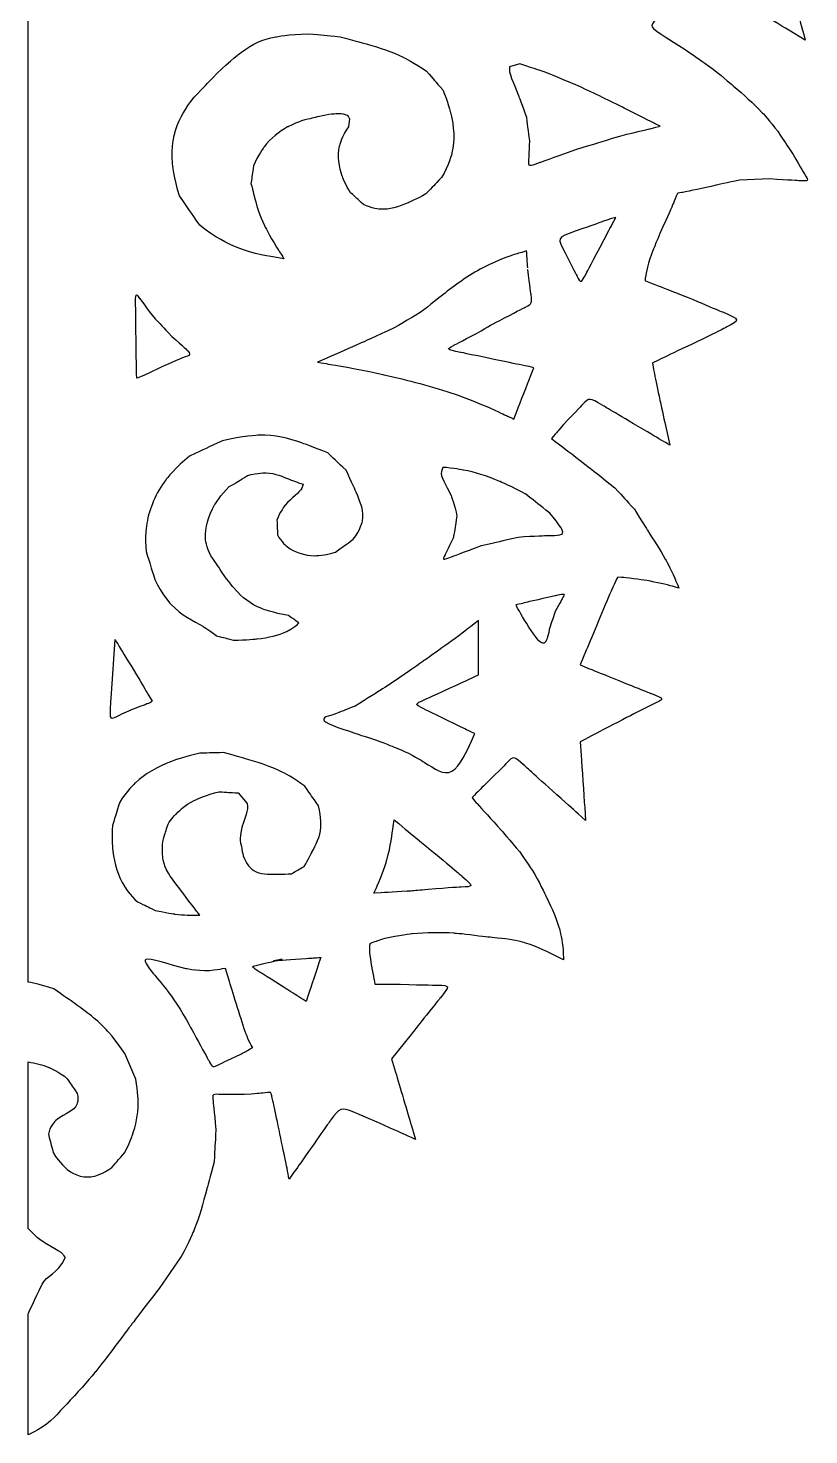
# Model space of a CAD drawing. Extents: x -124 to 557, y -142 to 357.
# Drawn here: x 362.6 to 492.4, y -142 to 91.7 of the extents above; entities that cross this region are included whole.
import ezdxf

# ---------------------------------------------------------------- set-up
doc = ezdxf.new("R2010")
doc.units = 0
doc.layers.add('layer_1', color=7, linetype='CONTINUOUS')

msp = doc.modelspace()

# ---------------------------------------------------------------- linework, layer by layer
at = {"layer": 'layer_1', "color": 1}
for p, q in [((362.603012, -66.807046), (362.59935, 129.652241)), ((491.815744, 89.641559), (489.076685, 91.315704)), ((444.336281, 85.727063), (442.660333, 85.219035)), ((415.913103, 75.291969), (416.065214, 76.206328)), ((467.701288, 75.36531), (467.701288, 75.36531)), ((485.932605, 66.614597), (480.860306, 66.411697)), ((460.304292, 60.206445), (459.643622, 60.054472)), ((405.145019, 53.349359), (403.621053, 53.603698)), ((387.746306, 36.663287), (387.746334, 36.663287)), ((411.908163, 36.67703), (410.740105, 36.169121)), ((446.142824, 33.832502), (446.701907, 35.254762)), ((443.34935, 26.721589), (443.907783, 28.143986)), ((468.788781, 24.669644), (469.29604, 22.386799)), ((431.565356, 18.695805), (431.311007, 17.984611)), ((408.346242, 15.902331), (408.091903, 15.24232)), ((470.817809, -1.350322), (470.056595, -1.147422)), ((376.448063, -18.865885), (377.057679, -9.926391)), ((446.952117, -9.418491), (446.952117, -9.418491)), ((455.398644, -11.697179), (454.384135, -14.131878)), ((437.476338, -15.793205), (437.476338, -14.218184)), ((436.257244, -26.916557), (436.86686, -25.545471)), ((454.384135, -26.913434), (454.53599, -29.094179)), ((433.057449, -31.793079), (433.057449, -31.793079)), ((397.553152, -35.399196), (399.025944, -37.176732)), ((455.144699, -37.817946), (455.297194, -39.99934)), ((423.305174, -40.986812), (423.457935, -39.869296)), ((421.324481, -51.98304), (420.105378, -52.059768)), ((390.492122, -55.717032), (391.152792, -55.717032)), ((382.162244, -63.081514), (382.162244, -63.081514)), ((404.867102, -63.031137), (404.562359, -63.081588)), ((411.267462, -62.726394), (411.267462, -62.726394)), ((451.645086, -63.127762), (450.529117, -62.569448)), ((396.079719, -66.738934), (395.419699, -64.554948)), ((403.390291, -63.277227), (403.390291, -63.277154)), ((420.300285, -67.184902), (424.459524, -67.184902)), ((409.235596, -68.821891), (408.829265, -70.040985)), ((426.285524, -75.502859), (423.039343, -79.560648)), ((380.494188, -82.967455), (378.665469, -78.700548)), ((362.602903, -107.750015), (362.601071, -80.087438)), ((423.039343, -79.560648), (423.69832, -81.792448)), ((426.335278, -90.719114), (426.995033, -92.950914)), ((363.055875, -108.228149), (362.602903, -107.750015)), ((388.042306, -112.427153), (384.390316, -117.70237)), ((362.599277, -142.042314), (362.599277, -121.933239))]:
    msp.add_line(p, q, dxfattribs=at)
for points in [[(489.076685, 91.315704), (486.337636, 92.989318), (480.860306, 96.336307), (478.121257, 98.010571)], [(467.520446, 93.496577), (465.948273, 92.177709), (465.948273, 91.974809), (467.418996, 90.9603)], [(490.294104, 95.322567), (491.054539, 92.482068), (491.054539, 92.482068), (491.815744, 89.641559)], [(398.083988, 87.685607), (399.963753, 89.107866), (401.487599, 89.81906), (403.773164, 90.225382)], [(403.773164, 90.225382), (403.773164, 90.225382), (406.059378, 90.631832), (409.106412, 90.73342)], [(409.106412, 90.73342), (411.798308, 90.479721), (411.798308, 90.479721), (414.490844, 90.225382)], [(414.490844, 90.225382), (416.827463, 89.615895), (418.960916, 89.006279), (418.960916, 89.006279)], [(418.960916, 89.006279), (421.094369, 88.396801), (423.023888, 87.787185), (424.954176, 86.82243)], [(467.418996, 90.9603), (467.418996, 90.9603), (468.890231, 89.945919), (471.83154, 88.120569)], [(393.970493, 84.130535), (396.204874, 86.263338), (398.083988, 87.685607), (398.083988, 87.685607)], [(424.954176, 86.82243), (424.954176, 86.82243), (426.884473, 85.856888), (428.814769, 84.536985)], [(471.83154, 88.120569), (474.164789, 86.497351), (474.164789, 86.497351), (476.498038, 84.874261)], [(428.814769, 84.536985), (430.185846, 82.962615), (430.185846, 82.962615), (431.55771, 81.387594)], [(442.660333, 85.219035), (442.406763, 84.406254), (443.320344, 82.476094), (444.081942, 80.59698)], [(448.400031, 84.406254), (446.368156, 85.067043), (446.368156, 85.067043), (444.336281, 85.727063)], [(453.682885, 82.222396), (453.682885, 82.222396), (451.041394, 83.390445), (448.400031, 84.406254)], [(476.498038, 84.874261), (478.222707, 83.454071), (479.896202, 82.033752), (479.896202, 82.033752)], [(390.211486, 80.1685), (392.090601, 82.149843), (392.090601, 82.149843), (393.970493, 84.130535)], [(461.301569, 78.565746), (458.964951, 79.733795), (456.324238, 81.053698), (453.682885, 82.222396)], [(479.896202, 82.033752), (481.570337, 80.613571), (483.193556, 79.193253), (484.613746, 77.671613)], [(387.722107, 76.257511), (387.722107, 76.257511), (388.68764, 78.339782), (390.211486, 80.1685)], [(431.55771, 81.387594), (432.370482, 79.558885), (432.878382, 77.476605), (432.878382, 77.476605)], [(444.081942, 80.59698), (444.081942, 80.59698), (444.844319, 78.717088), (445.453797, 76.889147)], [(414.236505, 77.425432), (414.236505, 77.425432), (413.068584, 77.425432), (411.545388, 77.120688)], [(416.065214, 76.206328), (416.217847, 77.120688), (415.405194, 77.425432), (414.236505, 77.425432)], [(432.878382, 77.476605), (433.38642, 75.393556), (433.589585, 73.057588), (433.081676, 70.924125)], [(465.669413, 76.381119), (463.638188, 77.397048), (461.301569, 78.565746), (461.301569, 78.565746)], [(484.613746, 77.671613), (484.613746, 77.671613), (486.034064, 76.149844), (487.250695, 74.527404)], [(386.60536, 69.248305), (386.351671, 71.838485), (386.757343, 74.174453), (387.722107, 76.257511)], [(405.754506, 75.241574), (404.332247, 74.479197), (402.909987, 73.36246), (401.842867, 71.940063)], [(408.599153, 76.409494), (407.176894, 76.003163), (405.754506, 75.241574), (405.754506, 75.241574)], [(411.545388, 77.120688), (410.071945, 76.765411), (410.071945, 76.765411), (408.599153, 76.409494)], [(414.389256, 72.092824), (414.389256, 72.092824), (414.795588, 73.768782), (415.913103, 75.291969)], [(445.453797, 76.889147), (445.707495, 74.908455), (445.707495, 74.908455), (445.961834, 72.926985)], [(460.996826, 73.739757), (464.348732, 74.552529), (466.024681, 74.95885), (466.024681, 74.95885)], [(467.701288, 75.36531), (466.685351, 75.87321), (466.685351, 75.87321), (465.669413, 76.381119)], [(466.024681, 74.95885), (467.701288, 75.36531), (467.701288, 75.36531), (467.701288, 75.36531)], [(445.961834, 72.926985), (445.860256, 70.793522), (445.809073, 69.727189), (445.809073, 69.727189)], [(453.682107, 71.504716), (457.339526, 72.622241), (457.339526, 72.622241), (460.996826, 73.739757)], [(487.250695, 74.527404), (488.518381, 72.599964), (488.518381, 72.599964), (489.786844, 70.672515)], [(401.842867, 71.940063), (401.842867, 71.940063), (400.776534, 70.517803), (400.065331, 68.7908)], [(414.84612, 67.063669), (414.287678, 68.587516), (413.982806, 70.416225), (414.389256, 72.092824)], [(433.081676, 70.924125), (433.081676, 70.924125), (432.573648, 68.7908), (431.354545, 66.860512)], [(447.73937, 69.371263), (447.73937, 69.371263), (449.720713, 70.082456), (453.682107, 71.504716)], [(489.786844, 70.672515), (491.105713, 68.440587), (491.764689, 67.324756), (491.764689, 67.324756)], [(387.773289, 63.813341), (386.859708, 66.657347), (386.60536, 69.248305), (386.60536, 69.248305)], [(400.065331, 68.7908), (399.862174, 67.318008), (399.862174, 67.318008), (399.659009, 65.844575)], [(445.809073, 69.727189), (445.758532, 68.660069), (445.758532, 68.660069), (447.73937, 69.371263)], [(399.659009, 65.844575), (399.963753, 64.625472), (400.319029, 63.30479), (400.319029, 63.30479)], [(416.217847, 64.3206), (415.405194, 65.539831), (414.84612, 67.063669), (414.84612, 67.063669)], [(431.354545, 66.860512), (430.033863, 65.489298), (430.033863, 65.489298), (428.713182, 64.117434)], [(476.954243, 65.549811), (474.874948, 65.092957), (472.542349, 64.585707), (471.476785, 64.382807)], [(480.860306, 66.411697), (479.034188, 66.005888), (476.954243, 65.549811), (476.954243, 65.549811)], [(490.801363, 66.310247), (490.801363, 66.310247), (489.178144, 66.411697), (485.932605, 66.614597)], [(491.764689, 67.324756), (492.424453, 66.208797), (492.424453, 66.208797), (490.801363, 66.310247)], [(391.125837, 58.936947), (389.449238, 61.375144), (389.449238, 61.375144), (387.773289, 63.813341)], [(400.319029, 63.30479), (400.674946, 61.983981), (401.081278, 60.562372), (401.89405, 58.886551)], [(418.3513, 62.39044), (417.284317, 63.355845), (417.284317, 63.355845), (416.217847, 64.3206)], [(428.713182, 64.117434), (427.290794, 63.30479), (425.766957, 62.644779), (425.766957, 62.644779)], [(470.6149, 64.281347), (469.90474, 62.607862), (469.90474, 62.607862), (469.19459, 60.933589)], [(471.476785, 64.382807), (471.476785, 64.382807), (470.412, 64.179897), (470.6149, 64.281347)], [(421.144774, 61.578309), (421.144774, 61.578309), (419.67211, 61.679887), (418.3513, 62.39044)], [(425.766957, 62.644779), (424.242982, 61.983981), (422.618207, 61.476731), (421.144774, 61.578309)], [(469.19459, 60.933589), (467.5715, 57.485159), (466.607386, 55.000055), (466.607386, 55.000055)], [(396.307103, 55.635573), (396.307103, 55.635573), (393.564034, 56.905072), (391.125837, 58.936947)], [(401.89405, 58.886551), (401.89405, 58.886551), (402.706693, 57.209815), (403.925925, 55.279656)], [(458.12808, 59.520907), (458.12808, 59.520907), (456.613178, 58.987351), (453.581948, 57.921009)], [(459.643622, 60.054472), (459.643622, 60.054472), (459.643622, 60.054472), (458.12808, 59.520907)], [(458.374123, 56.549154), (459.338887, 58.377864), (459.338887, 58.377864), (460.304292, 60.206445)], [(453.581948, 57.921009), (450.551367, 56.853898), (450.551367, 56.853898), (451.872176, 54.314113)], [(455.478293, 51.063795), (455.478293, 51.063795), (456.443826, 52.892504), (458.374123, 56.549154)], [(403.621053, 53.603698), (402.097206, 53.857259), (399.050043, 54.365296), (396.307103, 55.635573)], [(403.925925, 55.279656), (404.535403, 54.314764), (404.535403, 54.314764), (405.145019, 53.349359)], [(442.84145, 53.844825), (440.200738, 52.930465), (437.762413, 51.609784), (437.762413, 51.609784)], [(445.482804, 54.657597), (444.162122, 54.251275), (444.162122, 54.251275), (442.84145, 53.844825)], [(445.584391, 53.184805), (445.584391, 53.184805), (445.482804, 54.555369), (445.482804, 54.657597)], [(451.872176, 54.314113), (453.192857, 51.774988), (453.852878, 50.50549), (453.852878, 50.50549)], [(466.607386, 55.000055), (465.644051, 52.51431), (465.339701, 50.993192), (465.238251, 50.283161)], [(437.762413, 51.609784), (435.324216, 50.289112), (433.089175, 48.56275), (431.209411, 47.089967)], [(445.663958, 51.824093), (445.647385, 52.345864), (445.611402, 52.812306), (445.584391, 53.184805)], [(446.231968, 47.380189), (446.231968, 47.380189), (446.044743, 48.788723), (445.694265, 51.580118)], [(453.852878, 50.50549), (454.513539, 49.235204), (454.513539, 49.235204), (455.478293, 51.063795)], [(465.238251, 50.283161), (465.238251, 50.283161), (465.136801, 49.573001), (465.238251, 49.674451)], [(465.238251, 49.674451), (467.87585, 48.659942), (467.87585, 48.659942), (470.51345, 47.645552)], [(380.482761, 45.349092), (380.457215, 47.710588), (380.457215, 47.710588), (381.142781, 46.771351)], [(381.142781, 46.771351), (381.142781, 46.771351), (381.828319, 45.831474), (383.200183, 43.95171)], [(431.209411, 47.089967), (431.209411, 47.089967), (429.330297, 45.616524), (427.8071, 44.397421)], [(445.29416, 45.33251), (446.444839, 45.946145), (446.419971, 45.971023), (446.231968, 47.380189)], [(470.51345, 47.645552), (475.686557, 45.515084), (478.324157, 44.399243), (478.324157, 44.399243)], [(380.558848, 38.263194), (380.508489, 42.986827), (380.482761, 45.349092), (380.482761, 45.349092)], [(441.815789, 43.516885), (444.143471, 44.718747), (445.29416, 45.33251), (445.29416, 45.33251)], [(383.200183, 43.95171), (384.850605, 42.199701), (384.850605, 42.199701), (386.501685, 40.447042)], [(427.8071, 44.397421), (425.622473, 43.127795), (425.622473, 43.127795), (423.438615, 41.857646)], [(437.152275, 40.943287), (439.488894, 42.315151), (439.488894, 42.315151), (441.815789, 43.516885)], [(478.324157, 44.399243), (480.961756, 43.283284), (481.063206, 43.181834), (478.678783, 41.964544)], [(386.501685, 40.447042), (388.431845, 38.822277), (389.143038, 38.035023), (389.143038, 38.035023)], [(423.438615, 41.857646), (420.593959, 40.536837), (418.003001, 39.368916), (418.003001, 39.368916)], [(433.342864, 38.963245), (433.342864, 38.963245), (434.613141, 39.623256), (437.152275, 40.943287)], [(478.678783, 41.964544), (478.678783, 41.964544), (476.295138, 40.747135), (471.426381, 38.414536)], [(380.660426, 33.489019), (380.609244, 35.876042), (380.609244, 35.876042), (380.558848, 38.263194)], [(389.143038, 38.035023), (389.854241, 37.247247), (389.346204, 37.298302), (387.746306, 36.663287)], [(418.003001, 39.368916), (415.412693, 38.200218), (413.076852, 37.185059), (411.908163, 36.67703)], [(434.511563, 37.794546), (432.073237, 38.302574), (432.073237, 38.302574), (433.342864, 38.963245)], [(441.825513, 36.270699), (436.94976, 37.286637), (434.511563, 37.794546), (434.511563, 37.794546)], [(471.426381, 38.414536), (468.940636, 37.2483), (468.940636, 37.2483), (466.455532, 36.081286)], [(387.746334, 36.663287), (386.146436, 36.028153), (383.4539, 34.708122), (382.082686, 34.072979)], [(410.740105, 36.169121), (412.517641, 35.864249), (412.517641, 35.864249), (414.295955, 35.559505)], [(414.295955, 35.559505), (417.851018, 34.950027), (421.762007, 34.086841), (421.762007, 34.086841)], [(446.701907, 35.254762), (444.26371, 35.762671), (444.26371, 35.762671), (441.825513, 36.270699)], [(466.455532, 36.081286), (466.354082, 36.081286), (466.810286, 33.799082), (466.810286, 33.799082)], [(382.082686, 34.072979), (382.082686, 34.072979), (380.711609, 33.437845), (380.660426, 33.489019)], [(421.762007, 34.086841), (425.673647, 33.222887), (429.939784, 32.105371), (433.597212, 30.835872)], [(443.907783, 28.143986), (444.466866, 29.566246), (445.584391, 32.410115), (446.142824, 33.832502)], [(466.810286, 33.799082), (467.267141, 31.516237), (468.281659, 26.951839), (468.788781, 24.669644)], [(433.597212, 30.835872), (433.597212, 30.835872), (437.254503, 29.565596), (440.301538, 28.143986)], [(440.301538, 28.143986), (441.825513, 27.432783), (441.825513, 27.432783), (443.34935, 26.721589)], [(454.84034, 29.182988), (454.84034, 29.182988), (453.775426, 28.067029), (451.645727, 25.83588)], [(458.137703, 28.980088), (455.905775, 30.298828), (455.905775, 30.298828), (454.84034, 29.182988)], [(464.832442, 25.024399), (460.369493, 27.66122), (458.137703, 28.980088), (458.137703, 28.980088)], [(451.645727, 25.83588), (450.631346, 24.669644), (450.631346, 24.669644), (449.616836, 23.50263)], [(400.929936, 24.029053), (400.929936, 24.029053), (398.186867, 23.927475), (394.936676, 23.114831)], [(408.091903, 22.759555), (405.907917, 23.521153), (403.672876, 24.130631), (400.929936, 24.029053)], [(449.616836, 23.50263), (449.718286, 23.40118), (450.7832, 22.589571), (450.7832, 22.589571)], [(469.29604, 22.386799), (467.064241, 23.70553), (467.064241, 23.70553), (464.832442, 25.024399)], [(394.936676, 23.114831), (392.193607, 21.845195), (392.193607, 21.845195), (389.450666, 20.574919)], [(412.409214, 21.082956), (410.276402, 21.997178), (408.091903, 22.759555), (408.091903, 22.759555)], [(415.457027, 18.2383), (413.933052, 19.660559), (413.933052, 19.660559), (412.409214, 21.082956)], [(450.7832, 22.589571), (451.848636, 21.77809), (453.876876, 20.256322), (455.956171, 18.633232)], [(389.450666, 20.574919), (387.216276, 18.847915), (385.539677, 16.663929), (385.539677, 16.663929)], [(385.539677, 16.663929), (383.863719, 14.479422), (382.746204, 11.838718), (382.339882, 9.400384)], [(396.054192, 15.495359), (397.578029, 16.40959), (397.578029, 16.40959), (399.102004, 17.32395)], [(399.102004, 17.32395), (400.726779, 17.831978), (402.199443, 17.781445), (402.199443, 17.781445)], [(402.199443, 17.781445), (403.672876, 17.730446), (404.993686, 17.121434), (406.161606, 16.664708)], [(406.161606, 16.664708), (406.161606, 16.664708), (407.330305, 16.207203), (408.346242, 15.902331)], [(417.132975, 14.58165), (417.132975, 14.58165), (416.371386, 16.30879), (415.457027, 18.2383)], [(431.311007, 17.984611), (431.057318, 17.273545), (432.174834, 15.750348), (432.886028, 14.0744)], [(435.01949, 18.23895), (435.01949, 18.23895), (433.190771, 18.594226), (431.565356, 18.695805)], [(441.01275, 16.359186), (438.879297, 17.273545), (436.8482, 17.883023), (435.01949, 18.23895)], [(455.956171, 18.633232), (455.956171, 18.633232), (458.036253, 17.010141), (460.165943, 15.286123)], [(393.615867, 12.448197), (393.615867, 12.448197), (394.631804, 14.175328), (396.054192, 15.495359)], [(408.091903, 15.24232), (407.838205, 14.58165), (406.314367, 13.565712), (405.348834, 12.397792)], [(418.199968, 9.806834), (418.50484, 11.330681), (417.895224, 12.854518), (417.132975, 14.58165)], [(432.886028, 14.0744), (432.886028, 14.0744), (433.597231, 12.397792), (433.901965, 10.569082)], [(445.381244, 14.226383), (443.146203, 15.444836), (441.01275, 16.359186), (441.01275, 16.359186)], [(449.343416, 11.07712), (447.361936, 12.65214), (447.361936, 12.65214), (445.381244, 14.226383)], [(460.165943, 15.286123), (461.789033, 13.511178), (461.789033, 13.511178), (463.412123, 11.735584)], [(392.09202, 6.911791), (391.990442, 8.58774), (392.600057, 10.721193), (393.615867, 12.448197)], [(405.348834, 12.397792), (405.348834, 12.397792), (404.38407, 11.229103), (403.977748, 9.908421)], [(463.412123, 11.735584), (464.528092, 9.909465), (465.592877, 8.23597), (465.592877, 8.23597)], [(382.339882, 9.400384), (382.339882, 9.400384), (381.933423, 6.962187), (382.238166, 4.727796)], [(403.977748, 9.908421), (404.028199, 8.689318), (404.028199, 8.689318), (404.079327, 7.470224)], [(416.676121, 6.759671), (417.895224, 8.282868), (418.199968, 9.806834), (418.199968, 9.806834)], [(433.901965, 10.569082), (433.597231, 8.740373), (433.597231, 8.740373), (433.29235, 6.911791)], [(451.425036, 8.232464), (451.425036, 8.232464), (451.069769, 9.146823), (449.343416, 11.07712)], [(404.079327, 7.470224), (404.587236, 6.353349), (405.704752, 5.490173), (405.704752, 5.490173)], [(437.964937, 5.692688), (441.01275, 6.403754), (441.01275, 6.403754), (444.060563, 7.114948)], [(444.060563, 7.114948), (446.905081, 7.318113), (448.835378, 7.369287), (448.835378, 7.369287)], [(448.835378, 7.369287), (450.765675, 7.419737), (451.780963, 7.318104), (451.425036, 8.232464)], [(465.592877, 8.23597), (466.658432, 6.561835), (467.67295, 5.040845), (468.534827, 3.468672)], [(382.238166, 4.727796), (382.94936, 2.391187), (382.94936, 2.391187), (383.660563, 0.054568)], [(393.006379, 4.016731), (392.193607, 5.235184), (392.09202, 6.911791), (392.09202, 6.911791)], [(405.704752, 5.490173), (406.822267, 4.626218), (408.549408, 4.016731), (410.276402, 4.016731)], [(413.729896, 4.626218), (415.202688, 5.693338), (415.202688, 5.693338), (416.676121, 6.759671)], [(433.29235, 6.911791), (432.378128, 5.083723), (431.920495, 4.169492), (431.920495, 4.169492)], [(433.089193, 3.86462), (433.089193, 3.86462), (434.714746, 4.474235), (437.964937, 5.692688)], [(394.835089, 1.273662), (393.920738, 2.645526), (393.920738, 2.645526), (393.006379, 4.016731)], [(410.276402, 4.016731), (410.276402, 4.016731), (412.003542, 4.016731), (413.729896, 4.626218)], [(431.920495, 4.169492), (431.463768, 3.255141), (431.463768, 3.255141), (433.089193, 3.86462)], [(468.534827, 3.468672), (468.534827, 3.468672), (469.39749, 1.895986), (470.10765, 0.272768)], [(383.660563, 0.054568), (384.778079, -2.383629), (386.403504, -4.110761), (386.403504, -4.110761)], [(397.018947, -1.570857), (397.018947, -1.570857), (395.851026, -0.250176), (394.835089, 1.273662)], [(460.673852, 0.475668), (460.572402, 0.475668), (459.506838, -1.959032), (459.506838, -1.959032)], [(462.601292, 0.272768), (461.637188, 0.374218), (461.637188, 0.374218), (460.673852, 0.475668)], [(466.100127, -0.234363), (466.100127, -0.234363), (464.426642, 0.069868), (462.601292, 0.272768)], [(470.10765, 0.272768), (470.462404, -0.538713), (470.462404, -0.538713), (470.817809, -1.350322)], [(401.438623, -4.770781), (399.508326, -4.009182), (398.187645, -2.891667), (397.018947, -1.570857)], [(450.533485, -2.53639), (451.879693, -2.231646), (451.879693, -2.231646), (451.473371, -2.993245)], [(459.506838, -1.959032), (458.442053, -4.393731), (456.413034, -9.26248), (455.398644, -11.697179)], [(470.056595, -1.147422), (469.29604, -0.944522), (467.7744, -0.538713), (466.100127, -0.234363)], [(386.403504, -4.110761), (388.029048, -5.837764), (390.161732, -6.85306), (391.634524, -7.716237)], [(444.285886, -5.20263), (444.285886, -5.20263), (443.701926, -4.161165), (443.752321, -4.110761)], [(443.752321, -4.110761), (445.123535, -3.780371), (445.123535, -3.780371), (446.495262, -3.449971)], [(446.495262, -3.449971), (449.187935, -2.841134), (450.533485, -2.53639), (450.533485, -2.53639)], [(451.473371, -2.993245), (451.473371, -2.993245), (451.06705, -3.755493), (450.254268, -5.278681)], [(405.907917, -5.938701), (403.368783, -5.53302), (401.438623, -4.770781), (401.438623, -4.770781)], [(407.635049, -7.157795), (406.771222, -6.548317), (406.771222, -6.548317), (405.907917, -5.938701)], [(437.476338, -6.752123), (435.850922, -8.02175), (435.850922, -8.02175), (434.225369, -9.291898)], [(437.476338, -8.02175), (437.476338, -8.02175), (437.476338, -6.548958), (437.476338, -6.752123)], [(446.952117, -9.418491), (446.08894, -8.27532), (444.869837, -6.244223), (444.285886, -5.20263)], [(450.254268, -5.278681), (449.74624, -6.751473), (449.74624, -6.751473), (449.238331, -8.224915)], [(391.634524, -7.716237), (391.634524, -7.716237), (393.107957, -8.580054), (393.920738, -9.291257)], [(393.920738, -9.291257), (395.342998, -9.646525), (395.342998, -9.646525), (396.765257, -10.002451)], [(400.676247, -9.799286), (402.556139, -9.595992), (404.282492, -9.18967), (405.551991, -8.580054)], [(405.551991, -8.580054), (405.551991, -8.580054), (406.822267, -7.970576), (407.635049, -7.157795)], [(434.225369, -9.291898), (430.975169, -11.627867), (428.2321, -13.558164), (428.2321, -13.558164)], [(437.476338, -14.218184), (437.476338, -12.643805), (437.476338, -9.495192), (437.476338, -8.02175)], [(449.238331, -8.224915), (449.035174, -9.647175), (448.679248, -10.231135), (448.679248, -10.231135)], [(377.057679, -9.926391), (377.057679, -9.926391), (377.057679, -9.926391), (378.08605, -11.615433)], [(378.08605, -11.615433), (378.08605, -11.615433), (379.115081, -13.304475), (381.171833, -16.681899)], [(396.765257, -10.002451), (398.797133, -10.002451), (400.676247, -9.799286), (400.676247, -9.799286)], [(448.679248, -10.231135), (448.323981, -10.815095), (447.816071, -10.561534), (446.952117, -9.418491)], [(428.2321, -13.558164), (425.48916, -15.488461), (423.254778, -17.012299), (421.121316, -18.383513)], [(433.920625, -17.418621), (435.698161, -16.605977), (435.698161, -16.605977), (437.476338, -15.793205)], [(454.384135, -14.131878), (456.767789, -15.095342), (456.767789, -15.095342), (459.152084, -16.059319)], [(459.152084, -16.059319), (463.919382, -17.986118), (466.252632, -18.899177), (466.252632, -18.899177)], [(381.171833, -16.681899), (382.200205, -18.421474), (382.200205, -18.421474), (383.229227, -20.161689)], [(421.121316, -18.383513), (421.121316, -18.383513), (418.987862, -19.755368), (416.955987, -20.974471)], [(428.587377, -19.856946), (428.587377, -19.856946), (430.365554, -19.044174), (433.920625, -17.418621)], [(377.28649, -22.751997), (376.143319, -23.335958), (376.143319, -23.335958), (376.448063, -18.865885)], [(382.619748, -20.516966), (382.010133, -20.771305), (380.79103, -21.177627), (379.609897, -21.672443)], [(383.229227, -20.161689), (383.229227, -20.263268), (382.619748, -20.516966), (382.619748, -20.516966)], [(416.955987, -20.974471), (415.0257, -21.73606), (415.0257, -21.73606), (413.095531, -22.498308)], [(428.485799, -21.482371), (426.809841, -20.669599), (426.809841, -20.669599), (428.587377, -19.856946)], [(466.100127, -20.877022), (466.100127, -20.877022), (463.716482, -22.044036), (459.050634, -24.478735)], [(466.252632, -18.899177), (468.586009, -19.812236), (468.484559, -19.710786), (466.100127, -20.877022)], [(379.609897, -21.672443), (379.609897, -21.672443), (378.428893, -22.168037), (377.28649, -22.751997)], [(413.095531, -22.498308), (411.267462, -22.802402), (411.825904, -23.412018), (411.825904, -23.412018)], [(433.514304, -23.919918), (430.162397, -22.295152), (428.485799, -21.482371), (428.485799, -21.482371)], [(411.825904, -23.412018), (412.384987, -24.021505), (415.330572, -24.935855), (417.667181, -25.697454)], [(417.667181, -25.697454), (417.667181, -25.697454), (420.0038, -26.459702), (421.730931, -27.069318)], [(436.86686, -25.545471), (435.190124, -24.732699), (435.190124, -24.732699), (433.514304, -23.919918)], [(459.050634, -24.478735), (456.717384, -25.696016), (456.717384, -25.696016), (454.384135, -26.913434)], [(421.730931, -27.069318), (423.457935, -27.780511), (423.457935, -27.780511), (425.185066, -28.491577)], [(433.057449, -31.793079), (434.429304, -31.031481), (435.647757, -28.288412), (436.257244, -26.916557)], [(386.42915, -30.167526), (384.143586, -31.031481), (382.010133, -32.250584), (380.435112, -33.723248)], [(391.152792, -28.796449), (388.715236, -29.304349), (386.42915, -30.167526), (386.42915, -30.167526)], [(395.114955, -28.694733), (393.133485, -28.745275), (393.133485, -28.745275), (391.152792, -28.796449)], [(398.56909, -29.659626), (398.56909, -29.659626), (396.638802, -29.101193), (395.114955, -28.694733)], [(404.867102, -31.945712), (402.835355, -30.929902), (400.499387, -30.218708), (398.56909, -29.659626)], [(425.185066, -28.491577), (426.911419, -29.304349), (428.536844, -30.320287), (428.536844, -30.320287)], [(428.536844, -30.320287), (430.162397, -31.336224), (431.686235, -32.555327), (433.057449, -31.793079)], [(445.203642, -30.920179), (443.225669, -29.145234), (443.327119, -29.246684), (442.211288, -30.413048)], [(454.53599, -29.094179), (454.688485, -31.275574), (454.992844, -35.637201), (455.144699, -37.817946)], [(408.626109, -34.28168), (406.898977, -32.961649), (404.867102, -31.945712), (404.867102, -31.945712)], [(442.211288, -30.413048), (442.211288, -30.413048), (441.09532, -31.579933), (438.762721, -33.811082)], [(451.239276, -36.347232), (447.182137, -32.695892), (445.203642, -30.920179), (445.203642, -30.920179)], [(380.435112, -33.723248), (380.435112, -33.723248), (378.860742, -35.196681), (377.844804, -36.923162)], [(410.86114, -37.532649), (409.743625, -35.907234), (409.743625, -35.907234), (408.626109, -34.28168)], [(438.762721, -33.811082), (437.595835, -34.977446), (437.595835, -34.977446), (436.429471, -36.144332)], [(377.844804, -36.923162), (377.235317, -38.853331), (377.235317, -38.853331), (376.625701, -40.783628)], [(387.191399, -38.903863), (388.004171, -38.040687), (389.120917, -37.126328), (390.695288, -36.415134)], [(390.695288, -36.415134), (390.695288, -36.415134), (392.270308, -35.704068), (394.302183, -35.196031)], [(394.302183, -35.196031), (395.927736, -35.297618), (395.927736, -35.297618), (397.553152, -35.399196)], [(399.025944, -37.176732), (399.280284, -38.243843), (398.56909, -39.666103), (398.213172, -40.935739)], [(436.429471, -36.144332), (436.429471, -36.245782), (437.24108, -37.158841), (437.24108, -37.158841)], [(437.24108, -37.158841), (438.05269, -38.0719), (439.675139, -39.79644), (441.247174, -41.571385)], [(455.297194, -39.99934), (453.268176, -38.17335), (453.268176, -38.17335), (451.239276, -36.347232)], [(385.870717, -40.580462), (386.378617, -39.76769), (387.191399, -38.903863), (387.191399, -38.903863)], [(411.267462, -41.088371), (411.267462, -41.088371), (411.36905, -39.462946), (410.86114, -37.532649)], [(376.625701, -40.783628), (376.423186, -42.917081), (376.676884, -45.050534), (376.676884, -45.050534)], [(385.057945, -43.221825), (385.464267, -41.901143), (385.464267, -41.901143), (385.870717, -40.580462)], [(398.213172, -40.935739), (398.213172, -40.935739), (397.857896, -42.205887), (397.857896, -43.323403)], [(409.794029, -45.2537), (410.454818, -44.034597), (411.165884, -42.713915), (411.267462, -41.088371)], [(422.289236, -46.370593), (422.848456, -44.338718), (423.153191, -42.104327), (423.305174, -40.986812)], [(423.457935, -39.869296), (425.743371, -41.74841), (425.743371, -41.74841), (428.028944, -43.628302)], [(441.247174, -41.571385), (441.247174, -41.571385), (442.819997, -43.347108), (444.341628, -45.172448)], [(385.057945, -46.573731), (385.057945, -46.573731), (384.753202, -45.049884), (385.057945, -43.221825)], [(397.857896, -43.323403), (398.111594, -44.59303), (398.111594, -44.59303), (398.365933, -45.863315)], [(428.028944, -43.628302), (432.600594, -47.38653), (434.733397, -49.215249), (434.733397, -49.215249)], [(376.676884, -45.050534), (376.931223, -47.183988), (377.641639, -49.3168), (378.606393, -50.891042)], [(387.394564, -50.789464), (386.277039, -49.3168), (385.36268, -48.097697), (385.057945, -46.573731)], [(398.365933, -45.863315), (398.873833, -47.284925), (399.788193, -48.046523), (399.788193, -48.046523)], [(408.524521, -47.589669), (409.134009, -46.472794), (409.794029, -45.2537), (409.794029, -45.2537)], [(420.918159, -50.231049), (421.730931, -48.402468), (422.289236, -46.370593), (422.289236, -46.370593)], [(444.341628, -45.172448), (445.609314, -47.048843), (445.609314, -47.048843), (446.877787, -48.925888)], [(399.788193, -48.046523), (400.702552, -48.808762), (402.022583, -48.91035), (403.444843, -48.91035)], [(403.444843, -48.91035), (403.444843, -48.91035), (404.867102, -48.91035), (406.391068, -48.808762)], [(406.391068, -48.808762), (407.45741, -48.199284), (407.45741, -48.199284), (408.524521, -47.589669)], [(446.877787, -48.925888), (447.892296, -50.853456), (448.805227, -52.729851), (448.805227, -52.729851)], [(378.606393, -50.891042), (378.606393, -50.891042), (379.571936, -52.466063), (380.79103, -53.482)], [(389.832111, -53.990028), (388.51208, -52.262897), (387.394564, -50.789464), (387.394564, -50.789464)], [(420.105378, -52.059768), (420.105378, -52.059768), (420.105378, -52.059768), (420.918159, -50.231049)], [(434.631819, -51.043831), (434.631819, -51.043831), (432.701532, -51.145409), (429.14646, -51.450281)], [(434.733397, -49.215249), (436.86686, -51.043831), (436.561988, -50.942243), (434.631819, -51.043831)], [(380.79103, -53.482), (382.263822, -54.193194), (382.263822, -54.193194), (383.737264, -54.904388)], [(427.419328, -51.602236), (424.981131, -51.754997), (422.543575, -51.90698), (421.324481, -51.98304)], [(429.14646, -51.450281), (427.419328, -51.602263), (427.419328, -51.602263), (425.692325, -51.755024)], [(448.805227, -52.729851), (449.718286, -54.606896), (450.529117, -56.432236), (450.985322, -58.156904)], [(383.737264, -54.904388), (385.464267, -55.31071), (386.988233, -55.513875), (386.988233, -55.513875)], [(386.988233, -55.513875), (388.51208, -55.717032), (389.832111, -55.717032), (390.492122, -55.717032)], [(391.152792, -55.717032), (390.492122, -54.853205), (390.492122, -54.853205), (389.832111, -53.990028)], [(450.985322, -58.156904), (450.985322, -58.156904), (451.442176, -59.881444), (451.543636, -61.504535)], [(419.488676, -60.388704), (419.285776, -60.693063), (419.387226, -61.910344), (419.387226, -61.910344)], [(421.923375, -59.577094), (420.705966, -59.982904), (420.705966, -59.982904), (419.488676, -60.388704)], [(426.488424, -58.81589), (426.488424, -58.81589), (424.155174, -59.069844), (421.923375, -59.577094)], [(433.436467, -58.71444), (431.255722, -58.562585), (428.821673, -58.562585), (426.488424, -58.81589)], [(437.54479, -59.171294), (435.61799, -58.866935), (433.436467, -58.71444), (433.436467, -58.71444)], [(441.298229, -59.577094), (439.421184, -59.374194), (439.421184, -59.374194), (437.54479, -59.171294)], [(445.153238, -60.287254), (445.153238, -60.287254), (443.124219, -59.678544), (441.298229, -59.577094)], [(450.529117, -62.569448), (449.413286, -62.011794), (447.182137, -60.895963), (445.153238, -60.287254)], [(382.162244, -63.081514), (381.603811, -63.53901), (383.94042, -65.875629), (385.769139, -68.26278)], [(388.866569, -64.60548), (386.174811, -64.047047), (382.721326, -62.62466), (382.162244, -63.081514)], [(403.140099, -63.437459), (404.003276, -63.234303), (404.003276, -63.234303), (404.867102, -63.031137)], [(404.562359, -63.081588), (404.316571, -63.122882), (403.872673, -63.1969), (403.390291, -63.277227)], [(404.003276, -63.234303), (404.003276, -63.234303), (406.424891, -63.064951), (408.845856, -62.895608)], [(408.845856, -62.895608), (410.056664, -62.810639), (410.056664, -62.810639), (411.267462, -62.726394)], [(411.267462, -62.726394), (410.454818, -65.164591), (409.642046, -67.602788), (409.235596, -68.821891)], [(419.387226, -61.910344), (419.488676, -63.127762), (419.894485, -65.257452), (420.097385, -66.271842)], [(451.543636, -61.504535), (451.593994, -62.316144), (451.593994, -62.316144), (451.645086, -63.127762)], [(393.489402, -64.859691), (391.559242, -65.164563), (388.866569, -64.60548), (388.866569, -64.60548)], [(395.419699, -64.554948), (394.454294, -64.707058), (394.454294, -64.707058), (393.489402, -64.859691)], [(401.210452, -65.214995), (399.686615, -64.250231), (399.686615, -64.250231), (400.549791, -64.047075)], [(400.549791, -64.047075), (400.549791, -64.047075), (401.413746, -63.843909), (403.140099, -63.437459)], [(405.781453, -68.110697), (402.734418, -66.180528), (401.210452, -65.214995), (401.210452, -65.214995)], [(403.390291, -63.277154), (403.594619, -63.26287), (403.798947, -63.248495), (404.003276, -63.234303)], [(364.020611, -67.087425), (363.33066, -66.930388), (362.603012, -66.807046), (362.603012, -66.807046)], [(366.881456, -67.932985), (364.646415, -67.272324), (364.646415, -67.272324), (364.020611, -67.087425)], [(398.873833, -75.475143), (398.06119, -73.291285), (396.74038, -68.923442), (396.079719, -66.738934)], [(420.097385, -66.271842), (420.097385, -66.271842), (420.300285, -67.286352), (420.300285, -67.184902)], [(424.459524, -67.184902), (428.618123, -67.286352), (430.697418, -67.336756), (430.697418, -67.336756)], [(430.697418, -67.336756), (432.777491, -67.387756), (432.777491, -67.387756), (431.154272, -69.416692)], [(370.030847, -70.167376), (370.030847, -70.167376), (368.303715, -68.948273), (366.881456, -67.932985)], [(385.769139, -68.26278), (385.769139, -68.26278), (387.597721, -70.650573), (388.917752, -73.088129)], [(408.829265, -70.040985), (407.305428, -69.07558), (407.305428, -69.07558), (405.781453, -68.110697)], [(431.154272, -69.416692), (431.154272, -69.416692), (429.531182, -71.445591), (426.285524, -75.502859)], [(375.516078, -74.637448), (373.789075, -72.808858), (371.75785, -71.38647), (370.030847, -70.167376)], [(378.665469, -78.700548), (377.243209, -76.466158), (375.516078, -74.637448), (375.516078, -74.637448)], [(388.917752, -73.088129), (390.0858, -75.221582), (390.0858, -75.221582), (391.254371, -77.355036)], [(399.991349, -77.659779), (399.686615, -77.659779), (398.873833, -75.475143), (398.873833, -75.475143)], [(391.254371, -77.355036), (392.270308, -79.183617), (392.778336, -80.097976), (392.778336, -80.097976)], [(394.454294, -80.453253), (394.454294, -80.453253), (395.622864, -79.894811), (397.959474, -78.777295)], [(397.959474, -78.777295), (398.975412, -78.218212), (398.975412, -78.218212), (399.991349, -77.659779)], [(362.601071, -80.087438), (363.830017, -80.275953), (365.017504, -80.580569), (366.017501, -80.985984)], [(366.017501, -80.985984), (366.017501, -80.985984), (367.897393, -81.748095), (369.116487, -82.865877)], [(392.778336, -80.097976), (393.286246, -81.012336), (393.286246, -81.012336), (394.454294, -80.453253)], [(423.69832, -81.792448), (424.358074, -84.024247), (425.676165, -88.487324), (426.335278, -90.719114)], [(369.116487, -82.865877), (369.92914, -84.084971), (369.92914, -84.084971), (370.741912, -85.304074)], [(380.900509, -86.929499), (380.900509, -86.929499), (380.900509, -84.99933), (380.494188, -82.967455)], [(370.741912, -85.304074), (371.147593, -86.624755), (370.486923, -87.539105), (370.486923, -87.539105)], [(394.838623, -85.494924), (393.215405, -85.444565), (393.215405, -85.24162), (393.367259, -86.712214)], [(399.707243, -85.444565), (396.461713, -85.546015), (394.838623, -85.494924), (394.838623, -85.494924)], [(402.953561, -85.140206), (401.330471, -85.292061), (401.330471, -85.292061), (399.707243, -85.444565)], [(403.460811, -87.270556), (403.460811, -87.270556), (402.953561, -84.937306), (402.953561, -85.140206)], [(370.486923, -87.539105), (369.826912, -88.453465), (368.100559, -88.961374), (367.135017, -89.875724)], [(379.935105, -92.262097), (380.494188, -90.687727), (380.900509, -88.859786), (380.900509, -86.929499)], [(393.367259, -86.712214), (393.367259, -86.712214), (393.519764, -88.183578), (393.824114, -91.327659)], [(405.489711, -96.957676), (404.982451, -94.472517), (403.96807, -89.603805), (403.460811, -87.270556)], [(416.749626, -88.436919), (414.619277, -87.574906), (414.417027, -87.676356), (412.945663, -89.705255)], [(422.937115, -91.124923), (418.879967, -89.299574), (416.749626, -88.436919), (416.749626, -88.436919)], [(367.135017, -89.875724), (367.135017, -89.875724), (366.170262, -90.790083), (365.967096, -92.110115)], [(412.945663, -89.705255), (412.945663, -89.705255), (411.475068, -91.734273), (408.736019, -95.690009)], [(426.995033, -92.950914), (424.966005, -92.037854), (424.966005, -92.037854), (422.937115, -91.124923)], [(365.967096, -92.110115), (366.373427, -93.633952), (366.373427, -93.633952), (366.779878, -95.157762)], [(378.665469, -95.157762), (379.376672, -93.837118), (379.935105, -92.262097), (379.935105, -92.262097)], [(393.824114, -91.327659), (393.671609, -94.015662), (393.671609, -94.015662), (393.519764, -96.704234)], [(366.779878, -95.157762), (367.795687, -96.884885), (369.116487, -97.951208), (369.116487, -97.951208)], [(376.532016, -97.596042), (377.598358, -96.376994), (377.598358, -96.376994), (378.665469, -95.157762)], [(408.736019, -95.690009), (407.366105, -97.617376), (407.366105, -97.617376), (405.996961, -99.544834)], [(369.116487, -97.951208), (370.437169, -99.018356), (372.061943, -99.424706), (373.58579, -99.068715)], [(373.58579, -99.068715), (373.58579, -99.068715), (375.109756, -98.71364), (376.532016, -97.596042)], [(393.519764, -96.704234), (392.911055, -98.936226), (392.302345, -101.218393), (392.302345, -101.218393)], [(405.996961, -99.544834), (405.996961, -99.443384), (405.489711, -96.957676), (405.489711, -96.957676)], [(392.302345, -101.218393), (391.693764, -103.501201), (391.085714, -105.833819), (390.172774, -108.065627)], [(364.086838, -109.227358), (364.086838, -109.227358), (363.547715, -108.688245), (363.055875, -108.228149)], [(368.371132, -112.021628), (367.863232, -111.412012), (365.05238, -110.192873), (364.086838, -109.227358)], [(390.172774, -108.065627), (390.172774, -108.065627), (389.259715, -110.297436), (388.042306, -112.427153)], [(368.777069, -112.631335), (368.879169, -112.631061), (368.371132, -112.021628), (368.371132, -112.021628)], [(364.931491, -117.015202), (365.712391, -115.424507), (367.405727, -115.424507), (368.777069, -112.631335)], [(362.599277, -121.933239), (362.599277, -121.933239), (363.725482, -119.54312), (364.931491, -117.015202)], [(384.390316, -117.70237), (381.955617, -120.847229), (379.774094, -123.738096), (379.774094, -123.738096)], [(379.774094, -123.738096), (377.593349, -126.629696), (375.66655, -129.266572), (373.84056, -131.498381)], [(373.84056, -131.498381), (373.84056, -131.498381), (372.01457, -133.730189), (370.289636, -135.556106)], [(370.289636, -135.556106), (368.209956, -137.788006), (368.209956, -137.788006), (366.919985, -139.172323)], [(366.919985, -139.172323), (365.515992, -140.696545), (362.599277, -142.042314), (362.599277, -142.042314)]]:
    msp.add_open_spline(points, degree=3, dxfattribs=at)

doc.saveas('drawing.dxf')
